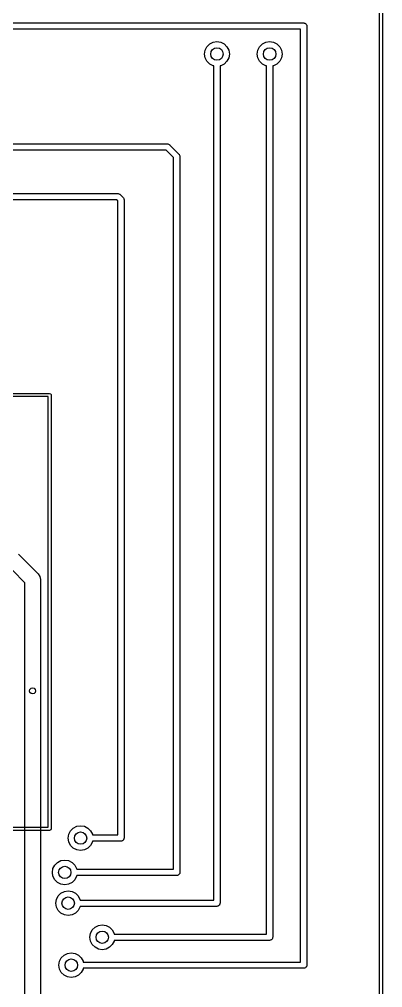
# Model space of a CAD drawing. Extents: x 96 to 198, y -147 to -47.
# Drawn here: x 186.32 to 198.05, y -115.62 to -84.38 of the extents above; entities that cross this region are included whole.
import ezdxf

# ---------------------------------------------------------------- set-up
doc = ezdxf.new("R2010")
doc.units = 0
doc.layers.add('BLACK', color=7, linetype='CONTINUOUS')

msp = doc.modelspace()

# ---------------------------------------------------------------- linework, layer by layer
at = {"layer": 'BLACK', "linetype": 'CONTINUOUS'}
for p, q in [((197.946, -146.65), (197.946, -46.7662)), ((198.046, -46.7162), (198.046, -146.7)), ((169.084, -84.4984), (195.5, -84.4984)), ((195.5, -84.4984), (195.515, -84.5034)), ((195.515, -84.5034), (195.531, -84.5034)), ((195.531, -84.5034), (195.544, -84.5128)), ((195.544, -84.5128), (195.56, -84.5178)), ((195.56, -84.5178), (195.569, -84.5308)), ((195.569, -84.5308), (195.582, -84.5403)), ((195.582, -84.5403), (195.587, -84.5556)), ((195.587, -84.5556), (195.597, -84.5686)), ((195.597, -84.5686), (195.597, -84.5847)), ((195.597, -84.5847), (195.602, -84.6)), ((195.602, -84.6), (195.602, -114.9)), ((195.398, -84.7016), (169.084, -84.7016)), ((195.398, -114.798), (195.398, -84.7016)), ((192.32, -85.3764), (192.376, -85.2649)), ((192.376, -85.2649), (192.465, -85.1764)), ((192.465, -85.1764), (192.576, -85.1196)), ((192.576, -85.1196), (192.7, -85.1)), ((192.7, -85.1), (192.824, -85.1196)), ((192.824, -85.1196), (192.935, -85.1764)), ((192.935, -85.1764), (193.024, -85.2649)), ((193.024, -85.2649), (193.08, -85.3764)), ((194.02, -85.3764), (194.076, -85.2649)), ((194.076, -85.2649), (194.165, -85.1764)), ((194.165, -85.1764), (194.276, -85.1196)), ((194.276, -85.1196), (194.4, -85.1)), ((194.4, -85.1), (194.524, -85.1196)), ((194.524, -85.1196), (194.635, -85.1764)), ((194.635, -85.1764), (194.724, -85.2649)), ((194.724, -85.2649), (194.78, -85.3764)), ((192.3, -85.5), (192.32, -85.3764)), ((192.32, -85.6236), (192.3, -85.5)), ((193.08, -85.3764), (193.1, -85.5)), ((193.1, -85.5), (193.08, -85.6236)), ((194, -85.5), (194.02, -85.3764)), ((194.02, -85.6236), (194, -85.5)), ((194.78, -85.3764), (194.8, -85.5)), ((194.8, -85.5), (194.78, -85.6236)), ((192.376, -85.7351), (192.32, -85.6236)), ((192.465, -85.8236), (192.376, -85.7351)), ((192.576, -85.8804), (192.465, -85.8236)), ((192.598, -85.8839), (192.576, -85.8804)), ((192.598, -112.798), (192.598, -85.8839)), ((192.824, -85.8804), (192.802, -85.8839)), ((192.802, -85.8839), (192.802, -112.9)), ((192.935, -85.8236), (192.824, -85.8804)), ((193.024, -85.7351), (192.935, -85.8236)), ((193.08, -85.6236), (193.024, -85.7351)), ((194.076, -85.7351), (194.02, -85.6236)), ((194.165, -85.8236), (194.076, -85.7351)), ((194.276, -85.8804), (194.165, -85.8236)), ((194.298, -85.8839), (194.276, -85.8804)), ((194.298, -113.898), (194.298, -85.8839)), ((194.524, -85.8804), (194.502, -85.8839)), ((194.502, -85.8839), (194.502, -114)), ((194.635, -85.8236), (194.524, -85.8804)), ((194.724, -85.7351), (194.635, -85.8236)), ((194.78, -85.6236), (194.724, -85.7351)), ((168.784, -88.3984), (191.1, -88.3984)), ((191.1, -88.3984), (191.108, -88.4009)), ((191.108, -88.4009), (191.116, -88.3997)), ((191.116, -88.3997), (191.137, -88.4105)), ((191.137, -88.4105), (191.16, -88.4178)), ((191.058, -88.6016), (168.784, -88.6016)), ((191.298, -88.8421), (191.058, -88.6016)), ((191.16, -88.4178), (191.165, -88.4244)), ((191.165, -88.4244), (191.172, -88.4282)), ((191.172, -88.4282), (191.472, -88.7282)), ((191.472, -88.7282), (191.476, -88.7355)), ((191.298, -111.805), (191.298, -88.8421)), ((191.476, -88.7355), (191.482, -88.7403)), ((191.482, -88.7403), (191.49, -88.7629)), ((191.49, -88.7629), (191.5, -88.7841)), ((191.5, -88.7841), (191.499, -88.7922)), ((191.499, -88.7922), (191.502, -88.8)), ((191.502, -88.8), (191.502, -111.907)), ((169.184, -89.9984), (189.5, -89.9984)), ((189.458, -90.2016), (169.184, -90.2016)), ((189.498, -90.2421), (189.458, -90.2016)), ((189.498, -110.698), (189.498, -90.2421)), ((189.5, -89.9984), (189.508, -90.0009)), ((189.508, -90.0009), (189.516, -89.9997)), ((189.516, -89.9997), (189.537, -90.0105)), ((189.537, -90.0105), (189.56, -90.0178)), ((189.56, -90.0178), (189.565, -90.0244)), ((189.565, -90.0244), (189.572, -90.0282)), ((189.572, -90.0282), (189.672, -90.1282)), ((189.672, -90.1282), (189.676, -90.1355)), ((189.676, -90.1355), (189.682, -90.1403)), ((189.682, -90.1403), (189.69, -90.1629)), ((189.69, -90.1629), (189.7, -90.1841)), ((189.7, -90.1841), (189.699, -90.1922)), ((189.699, -90.1922), (189.702, -90.2)), ((189.702, -90.2), (189.702, -110.8)), ((169, -96.45), (187.3, -96.45)), ((187.3, -96.45), (187.335, -96.4646)), ((187.335, -96.4646), (187.35, -96.5)), ((187.35, -96.5), (187.35, -110.5)), ((187.25, -96.55), (169.05, -96.55)), ((187.25, -110.45), (187.25, -96.55)), ((186.5, -102.559), (185.691, -101.75)), ((186.3, -101.641), (186.934, -102.274)), ((186.934, -102.274), (186.989, -102.357)), ((186.989, -102.357), (187.008, -102.454)), ((187.008, -102.454), (187.008, -102.454)), ((187.008, -102.454), (187.008, -118.896)), ((186.5, -118.791), (186.5, -102.559)), ((186.65, -106.05), (186.663, -106)), ((186.663, -106.1), (186.65, -106.05)), ((186.663, -106), (186.7, -105.963)), ((186.7, -106.137), (186.663, -106.1)), ((186.7, -105.963), (186.75, -105.95)), ((186.75, -106.15), (186.7, -106.137)), ((186.75, -105.95), (186.8, -105.963)), ((186.8, -106.137), (186.75, -106.15)), ((186.8, -105.963), (186.837, -106)), ((186.837, -106.1), (186.8, -106.137)), ((186.837, -106), (186.85, -106.05)), ((186.85, -106.05), (186.837, -106.1)), ((187.3, -110.55), (169, -110.55)), ((169.05, -110.45), (187.25, -110.45)), ((187.335, -110.535), (187.3, -110.55)), ((187.35, -110.5), (187.335, -110.535)), ((187.92, -110.676), (187.976, -110.565)), ((187.976, -110.565), (188.065, -110.476)), ((188.065, -110.476), (188.176, -110.42)), ((188.176, -110.42), (188.3, -110.4)), ((188.3, -110.4), (188.424, -110.42)), ((188.424, -110.42), (188.535, -110.476)), ((188.535, -110.476), (188.624, -110.565)), ((188.624, -110.565), (188.68, -110.676)), ((187.9, -110.8), (187.92, -110.676)), ((187.92, -110.924), (187.9, -110.8)), ((188.68, -110.676), (188.684, -110.698)), ((188.684, -110.902), (188.68, -110.924)), ((188.684, -110.698), (189.498, -110.698)), ((189.6, -110.902), (188.684, -110.902)), ((189.615, -110.897), (189.6, -110.902)), ((189.631, -110.897), (189.615, -110.897)), ((189.644, -110.887), (189.631, -110.897)), ((189.66, -110.882), (189.644, -110.887)), ((189.669, -110.869), (189.66, -110.882)), ((189.682, -110.86), (189.669, -110.869)), ((189.687, -110.844), (189.682, -110.86)), ((189.697, -110.831), (189.687, -110.844)), ((189.702, -110.8), (189.697, -110.815)), ((189.697, -110.815), (189.697, -110.831)), ((187.976, -111.035), (187.92, -110.924)), ((188.065, -111.124), (187.976, -111.035)), ((188.176, -111.18), (188.065, -111.124)), ((188.3, -111.2), (188.176, -111.18)), ((188.424, -111.18), (188.3, -111.2)), ((188.535, -111.124), (188.424, -111.18)), ((188.624, -111.035), (188.535, -111.124)), ((188.68, -110.924), (188.624, -111.035)), ((187.555, -111.583), (187.666, -111.526)), ((187.666, -111.526), (187.79, -111.507)), ((187.79, -111.507), (187.913, -111.526)), ((187.913, -111.526), (188.025, -111.583)), ((187.39, -111.907), (187.409, -111.783)), ((187.409, -111.783), (187.466, -111.671)), ((187.466, -111.671), (187.555, -111.583)), ((188.025, -111.583), (188.113, -111.671)), ((188.113, -111.671), (188.17, -111.783)), ((188.17, -111.783), (188.174, -111.805)), ((188.174, -111.805), (191.298, -111.805)), ((187.409, -112.03), (187.39, -111.907)), ((187.466, -112.142), (187.409, -112.03)), ((187.555, -112.23), (187.466, -112.142)), ((188.113, -112.142), (188.025, -112.23)), ((188.17, -112.03), (188.113, -112.142)), ((188.174, -112.008), (188.17, -112.03)), ((191.4, -112.008), (188.174, -112.008)), ((191.415, -112.003), (191.4, -112.008)), ((191.431, -112.003), (191.415, -112.003)), ((191.444, -111.994), (191.431, -112.003)), ((191.46, -111.989), (191.444, -111.994)), ((191.469, -111.976), (191.46, -111.989)), ((191.482, -111.966), (191.469, -111.976)), ((191.487, -111.951), (191.482, -111.966)), ((191.497, -111.938), (191.487, -111.951)), ((191.502, -111.907), (191.497, -111.922)), ((191.497, -111.922), (191.497, -111.938)), ((187.666, -112.287), (187.555, -112.23)), ((187.79, -112.307), (187.666, -112.287)), ((187.913, -112.287), (187.79, -112.307)), ((188.025, -112.23), (187.913, -112.287)), ((187.5, -112.9), (187.52, -112.776)), ((187.52, -112.776), (187.576, -112.665)), ((187.576, -112.665), (187.665, -112.576)), ((187.665, -112.576), (187.776, -112.52)), ((187.776, -112.52), (187.9, -112.5)), ((187.9, -112.5), (188.024, -112.52)), ((188.024, -112.52), (188.135, -112.576)), ((188.135, -112.576), (188.224, -112.665)), ((188.224, -112.665), (188.28, -112.776)), ((188.28, -112.776), (188.284, -112.798)), ((187.52, -113.024), (187.5, -112.9)), ((187.576, -113.135), (187.52, -113.024)), ((188.28, -113.024), (188.224, -113.135)), ((188.284, -113.002), (188.28, -113.024)), ((188.284, -112.798), (192.598, -112.798)), ((192.7, -113.002), (188.284, -113.002)), ((192.715, -112.997), (192.7, -113.002)), ((192.731, -112.997), (192.715, -112.997)), ((192.744, -112.987), (192.731, -112.997)), ((192.76, -112.982), (192.744, -112.987)), ((192.769, -112.969), (192.76, -112.982)), ((192.782, -112.96), (192.769, -112.969)), ((192.787, -112.944), (192.782, -112.96)), ((192.797, -112.931), (192.787, -112.944)), ((192.802, -112.9), (192.797, -112.915)), ((192.797, -112.915), (192.797, -112.931)), ((187.665, -113.224), (187.576, -113.135)), ((187.776, -113.28), (187.665, -113.224)), ((187.9, -113.3), (187.776, -113.28)), ((188.024, -113.28), (187.9, -113.3)), ((188.135, -113.224), (188.024, -113.28)), ((188.224, -113.135), (188.135, -113.224)), ((188.676, -113.765), (188.765, -113.676)), ((188.765, -113.676), (188.876, -113.62)), ((188.876, -113.62), (189, -113.6)), ((189, -113.6), (189.124, -113.62)), ((189.124, -113.62), (189.235, -113.676)), ((189.235, -113.676), (189.324, -113.765)), ((188.6, -114), (188.62, -113.876)), ((188.62, -114.124), (188.6, -114)), ((188.62, -113.876), (188.676, -113.765)), ((189.324, -113.765), (189.38, -113.876)), ((189.38, -113.876), (189.384, -113.898)), ((189.384, -113.898), (194.298, -113.898)), ((194.497, -114.031), (194.487, -114.044)), ((194.502, -114), (194.497, -114.015)), ((194.497, -114.015), (194.497, -114.031)), ((188.676, -114.235), (188.62, -114.124)), ((188.765, -114.324), (188.676, -114.235)), ((188.876, -114.38), (188.765, -114.324)), ((189.235, -114.324), (189.124, -114.38)), ((189.324, -114.235), (189.235, -114.324)), ((189.38, -114.124), (189.324, -114.235)), ((189.384, -114.102), (189.38, -114.124)), ((194.4, -114.102), (189.384, -114.102)), ((194.415, -114.097), (194.4, -114.102)), ((194.431, -114.097), (194.415, -114.097)), ((194.444, -114.087), (194.431, -114.097)), ((194.46, -114.082), (194.444, -114.087)), ((194.469, -114.069), (194.46, -114.082)), ((194.482, -114.06), (194.469, -114.069)), ((194.487, -114.044), (194.482, -114.06)), ((187.676, -114.665), (187.765, -114.576)), ((187.765, -114.576), (187.876, -114.52)), ((187.876, -114.52), (188, -114.5)), ((188, -114.5), (188.124, -114.52)), ((188.124, -114.52), (188.235, -114.576)), ((188.235, -114.576), (188.324, -114.665)), ((189, -114.4), (188.876, -114.38)), ((189.124, -114.38), (189, -114.4)), ((187.6, -114.9), (187.62, -114.776)), ((187.62, -115.024), (187.6, -114.9)), ((187.62, -114.776), (187.676, -114.665)), ((188.324, -114.665), (188.38, -114.776)), ((188.38, -114.776), (188.384, -114.798)), ((188.384, -114.798), (195.398, -114.798)), ((195.569, -114.969), (195.56, -114.982)), ((195.582, -114.96), (195.569, -114.969)), ((195.587, -114.944), (195.582, -114.96)), ((195.597, -114.931), (195.587, -114.944)), ((195.602, -114.9), (195.597, -114.915)), ((195.597, -114.915), (195.597, -114.931)), ((187.676, -115.135), (187.62, -115.024)), ((187.765, -115.224), (187.676, -115.135)), ((187.876, -115.28), (187.765, -115.224)), ((188, -115.3), (187.876, -115.28)), ((188.124, -115.28), (188, -115.3)), ((188.235, -115.224), (188.124, -115.28)), ((188.324, -115.135), (188.235, -115.224)), ((188.38, -115.024), (188.324, -115.135)), ((188.384, -115.002), (188.38, -115.024)), ((195.5, -115.002), (188.384, -115.002)), ((195.515, -114.997), (195.5, -115.002)), ((195.531, -114.997), (195.515, -114.997)), ((195.544, -114.987), (195.531, -114.997)), ((195.56, -114.982), (195.544, -114.987))]:
    msp.add_line(p, q, dxfattribs=at)
at = {"layer": 'BLACK'}
for centre in [(192.7, -85.5), (194.4, -85.5), (188.3, -110.8), (187.79, -111.907), (187.9, -112.9), (189, -114), (188, -114.9)]:
    msp.add_circle(centre, 0.2, dxfattribs=at)

doc.saveas('drawing.dxf')
